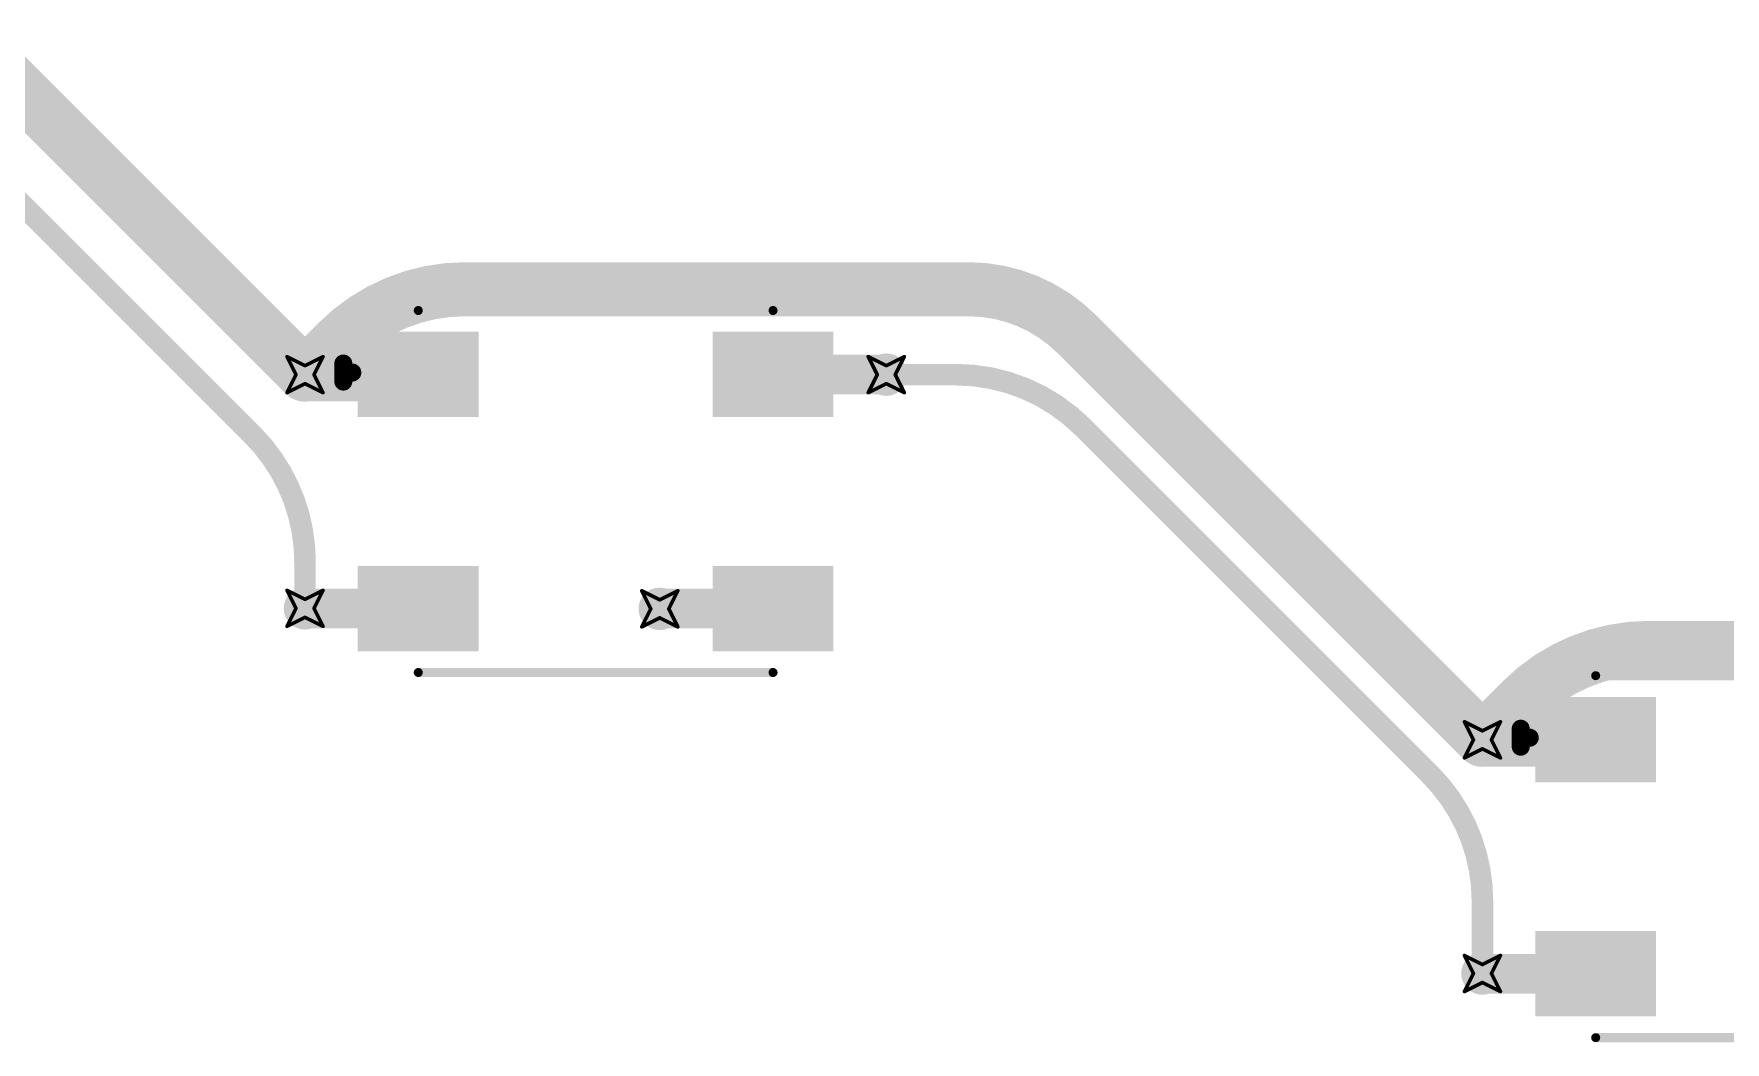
# Model space of a CAD drawing. Header units: inches. Extents: x -11 to 1110, y -7 to 455.
# Drawn here: x 129.25 to 153.08, y 299.12 to 313.33 of the extents above; entities that cross this region are included whole.
import ezdxf

# ---------------------------------------------------------------- set-up
doc = ezdxf.new("R2010")
doc.units = ezdxf.units.IN
for name, color, linetype in [('Bottom Layer', 5, 'Continuous'), ('Drill Drawing', 1, 'Continuous'), ('Top Layer', 1, 'Continuous'), ('Top Overlay', 2, 'Continuous'), ('Top Paste', 8, 'Continuous'), ('Top Solder', 216, 'Continuous'), ('Via Holes', 16, 'Continuous')]:
    doc.layers.add(name, color=color, linetype=linetype)

# ---------------------------------------------------------------- blocks, each defined once
blk = doc.blocks.new('WS2812B_B_W_99')
at = {"layer": 'Top Layer'}
for points in [[(-3.24999985, 2.15000078), (-1.75000031, 2.15000078), (-1.75000031, 1.15000278), (-3.24999985, 1.15000278)], [(3.24999985, 1.15000278), (1.75000031, 1.15000278), (1.75000031, 2.15000078), (3.24999985, 2.15000078)], [(-3.24999985, -1.15000024), (-1.75000031, -1.15000024), (-1.75000031, -2.14999824), (-3.24999985, -2.14999824)], [(1.75000031, -1.15000024), (3.24999985, -1.15000024), (3.24999985, -2.14999824), (1.75000031, -2.14999824)]]:
    blk.add_hatch(color=1, dxfattribs=at).paths.add_polyline_path(points)
at = {"layer": 'Top Paste'}
for points in [[(-3.24999985, 2.15000078), (-1.75000031, 2.15000078), (-1.75000031, 1.15000278), (-3.24999985, 1.15000278)], [(3.24999985, 1.15000278), (1.75000031, 1.15000278), (1.75000031, 2.15000078), (3.24999985, 2.15000078)], [(-3.24999985, -1.15000024), (-1.75000031, -1.15000024), (-1.75000031, -2.14999824), (-3.24999985, -2.14999824)], [(1.75000031, -1.15000024), (3.24999985, -1.15000024), (3.24999985, -2.14999824), (1.75000031, -2.14999824)]]:
    blk.add_hatch(color=8, dxfattribs=at).paths.add_polyline_path(points)
at = {"layer": 'Top Solder'}
for points in [[(-3.35159985, 2.25160078), (-1.64840031, 2.25160078), (-1.64840031, 1.04840278), (-3.35159985, 1.04840278)], [(3.35159985, 1.04840278), (1.64840031, 1.04840278), (1.64840031, 2.25160078), (3.35159985, 2.25160078)], [(-3.35159985, -1.04840024), (-1.64840031, -1.04840024), (-1.64840031, -2.25159824), (-3.35159985, -2.25159824)], [(1.64840031, -1.04840024), (3.35159985, -1.04840024), (3.35159985, -2.25159824), (1.64840031, -2.25159824)]]:
    blk.add_hatch(color=216, dxfattribs=at).paths.add_polyline_path(points)
at = {"layer": 'Top Overlay'}
for points in [[(-2.50000008, 2.55080008, 0.127, 0.127, 0), (2.50000008, 2.55080008, 0.127, 0.127, 0)], [(-3.556, 1.8034, 0.254, 0.254, 0), (-3.429, 1.6764, 0.254, 0.254, 0)], [(-3.556, 1.5494, 0.254, 0.254, 0), (-3.556, 1.8034, 0.254, 0.254, 0)], [(-3.556, 1.5494, 0.254, 0.254, 0), (-3.429, 1.6764, 0.254, 0.254, 0)], [(-2.50000008, -2.55079754, 0.127, 0.127, 0), (2.50000008, -2.55079754, 0.127, 0.127, 0)]]:
    blk.add_lwpolyline(points, format="xyseb", dxfattribs=at)
for points in [[(-2.53175008, 2.55080008, 0.0635, 0.0635, 1), (-2.46825008, 2.55080008, 0.0635, 0.0635, 1)], [(2.46825008, 2.55080008, 0.0635, 0.0635, 1), (2.53175008, 2.55080008, 0.0635, 0.0635, 1)], [(-3.619499999999999, 1.8034, 0.127, 0.127, 1), (-3.4925, 1.8034, 0.127, 0.127, 1)], [(-3.619499999999999, 1.8034, 0.127, 0.127, 1), (-3.4925, 1.8034, 0.127, 0.127, 1)], [(-3.619499999999999, 1.5494, 0.127, 0.127, 1), (-3.4925, 1.5494, 0.127, 0.127, 1)], [(-3.619499999999999, 1.5494, 0.127, 0.127, 1), (-3.4925, 1.5494, 0.127, 0.127, 1)], [(-3.4925, 1.6764, 0.127, 0.127, 1), (-3.3655, 1.6764, 0.127, 0.127, 1)], [(-3.4925, 1.6764, 0.127, 0.127, 1), (-3.3655, 1.6764, 0.127, 0.127, 1)], [(-2.53175008, -2.55079754, 0.0635, 0.0635, 1), (-2.46825008, -2.55079754, 0.0635, 0.0635, 1)], [(2.46825008, -2.55079754, 0.0635, 0.0635, 1), (2.53175008, -2.55079754, 0.0635, 0.0635, 1)]]:
    blk.add_lwpolyline(points, format="xyseb", close=True, dxfattribs=at)
blk = doc.blocks.new('WS2812B_B_W_107')
at = {"layer": 'Top Layer'}
for points in [[(-3.24999985, 2.15000078), (-1.75000031, 2.15000078), (-1.75000031, 1.15000278), (-3.24999985, 1.15000278)], [(3.24999985, 1.15000278), (1.75000031, 1.15000278), (1.75000031, 2.15000078), (3.24999985, 2.15000078)], [(-3.24999985, -1.15000024), (-1.75000031, -1.15000024), (-1.75000031, -2.14999824), (-3.24999985, -2.14999824)], [(1.75000031, -1.15000024), (3.24999985, -1.15000024), (3.24999985, -2.14999824), (1.75000031, -2.14999824)]]:
    blk.add_hatch(color=1, dxfattribs=at).paths.add_polyline_path(points)
at = {"layer": 'Top Paste'}
for points in [[(-3.24999985, 2.15000078), (-1.75000031, 2.15000078), (-1.75000031, 1.15000278), (-3.24999985, 1.15000278)], [(3.24999985, 1.15000278), (1.75000031, 1.15000278), (1.75000031, 2.15000078), (3.24999985, 2.15000078)], [(-3.24999985, -1.15000024), (-1.75000031, -1.15000024), (-1.75000031, -2.14999824), (-3.24999985, -2.14999824)], [(1.75000031, -1.15000024), (3.24999985, -1.15000024), (3.24999985, -2.14999824), (1.75000031, -2.14999824)]]:
    blk.add_hatch(color=8, dxfattribs=at).paths.add_polyline_path(points)
at = {"layer": 'Top Solder'}
for points in [[(-3.35159985, 2.25160078), (-1.64840031, 2.25160078), (-1.64840031, 1.04840278), (-3.35159985, 1.04840278)], [(3.35159985, 1.04840278), (1.64840031, 1.04840278), (1.64840031, 2.25160078), (3.35159985, 2.25160078)], [(-3.35159985, -1.04840024), (-1.64840031, -1.04840024), (-1.64840031, -2.25159824), (-3.35159985, -2.25159824)], [(1.64840031, -1.04840024), (3.35159985, -1.04840024), (3.35159985, -2.25159824), (1.64840031, -2.25159824)]]:
    blk.add_hatch(color=216, dxfattribs=at).paths.add_polyline_path(points)
at = {"layer": 'Top Overlay'}
for points in [[(-2.50000008, 2.55080008, 0.127, 0.127, 0), (2.50000008, 2.55080008, 0.127, 0.127, 0)], [(-3.556, 1.8034, 0.254, 0.254, 0), (-3.429, 1.6764, 0.254, 0.254, 0)], [(-3.556, 1.5494, 0.254, 0.254, 0), (-3.556, 1.8034, 0.254, 0.254, 0)], [(-3.556, 1.5494, 0.254, 0.254, 0), (-3.429, 1.6764, 0.254, 0.254, 0)], [(-2.50000008, -2.55079754, 0.127, 0.127, 0), (2.50000008, -2.55079754, 0.127, 0.127, 0)]]:
    blk.add_lwpolyline(points, format="xyseb", dxfattribs=at)
for points in [[(-2.53175008, 2.55080008, 0.0635, 0.0635, 1), (-2.46825008, 2.55080008, 0.0635, 0.0635, 1)], [(2.46825008, 2.55080008, 0.0635, 0.0635, 1), (2.53175008, 2.55080008, 0.0635, 0.0635, 1)], [(-3.619499999999999, 1.8034, 0.127, 0.127, 1), (-3.4925, 1.8034, 0.127, 0.127, 1)], [(-3.619499999999999, 1.8034, 0.127, 0.127, 1), (-3.4925, 1.8034, 0.127, 0.127, 1)], [(-3.619499999999999, 1.5494, 0.127, 0.127, 1), (-3.4925, 1.5494, 0.127, 0.127, 1)], [(-3.619499999999999, 1.5494, 0.127, 0.127, 1), (-3.4925, 1.5494, 0.127, 0.127, 1)], [(-3.4925, 1.6764, 0.127, 0.127, 1), (-3.3655, 1.6764, 0.127, 0.127, 1)], [(-3.4925, 1.6764, 0.127, 0.127, 1), (-3.3655, 1.6764, 0.127, 0.127, 1)], [(-2.53175008, -2.55079754, 0.0635, 0.0635, 1), (-2.46825008, -2.55079754, 0.0635, 0.0635, 1)], [(2.46825008, -2.55079754, 0.0635, 0.0635, 1), (2.53175008, -2.55079754, 0.0635, 0.0635, 1)]]:
    blk.add_lwpolyline(points, format="xyseb", close=True, dxfattribs=at)

msp = doc.modelspace()

# ---------------------------------------------------------------- hatches: boundary and pattern name
at = {"layer": 'Bottom Layer'}
h = msp.add_hatch(color=5, dxfattribs=at)
edge = h.paths.add_edge_path()
edge.add_arc((133.06999802, 308.52365016), 0.2999994, 0, 360)
h = msp.add_hatch(color=5, dxfattribs=at)
edge = h.paths.add_edge_path()
edge.add_arc((141.26125926, 308.52365016), 0.2999994, 0, 360)
h = msp.add_hatch(color=5, dxfattribs=at)
edge = h.paths.add_edge_path()
edge.add_arc((133.06999802, 305.23043094), 0.2999994, 0, 360)
h = msp.add_hatch(color=5, dxfattribs=at)
edge = h.paths.add_edge_path()
edge.add_arc((138.06999818, 305.22364914), 0.2999994, 0, 360)
h = msp.add_hatch(color=5, dxfattribs=at)
edge = h.paths.add_edge_path()
edge.add_arc((149.6635183, 303.37738156), 0.2999994, 0, 360)
h = msp.add_hatch(color=5, dxfattribs=at)
edge = h.paths.add_edge_path()
edge.add_arc((149.6635183, 300.08416234), 0.2999994, 0, 360)
at = {"layer": 'Top Layer'}
h = msp.add_hatch(color=1, dxfattribs=at)
edge = h.paths.add_edge_path()
edge.add_arc((133.06999802, 308.52365016), 0.2999994, 0, 360)
h = msp.add_hatch(color=1, dxfattribs=at)
edge = h.paths.add_edge_path()
edge.add_arc((141.26125926, 308.52365016), 0.2999994, 0, 360)
h = msp.add_hatch(color=1, dxfattribs=at)
edge = h.paths.add_edge_path()
edge.add_arc((133.06999802, 305.23043094), 0.2999994, 0, 360)
h = msp.add_hatch(color=1, dxfattribs=at)
edge = h.paths.add_edge_path()
edge.add_arc((138.06999818, 305.22364914), 0.2999994, 0, 360)
h = msp.add_hatch(color=1, dxfattribs=at)
edge = h.paths.add_edge_path()
edge.add_arc((149.6635183, 303.37738156), 0.2999994, 0, 360)
h = msp.add_hatch(color=1, dxfattribs=at)
edge = h.paths.add_edge_path()
edge.add_arc((149.6635183, 300.08416234), 0.2999994, 0, 360)
at = {"layer": 'Via Holes'}
h = msp.add_hatch(color=7, dxfattribs=at)
edge = h.paths.add_edge_path()
edge.add_arc((133.06999802, 308.52365016), 0.1499997, 0, 360)
h = msp.add_hatch(color=7, dxfattribs=at)
edge = h.paths.add_edge_path()
edge.add_arc((141.26125926, 308.52365016), 0.1499997, 0, 360)
h = msp.add_hatch(color=7, dxfattribs=at)
edge = h.paths.add_edge_path()
edge.add_arc((133.06999802, 305.23043094), 0.1499997, 0, 360)
h = msp.add_hatch(color=7, dxfattribs=at)
edge = h.paths.add_edge_path()
edge.add_arc((138.06999818, 305.22364914), 0.1499997, 0, 360)
h = msp.add_hatch(color=7, dxfattribs=at)
edge = h.paths.add_edge_path()
edge.add_arc((149.6635183, 303.37738156), 0.1499997, 0, 360)
h = msp.add_hatch(color=7, dxfattribs=at)
edge = h.paths.add_edge_path()
edge.add_arc((149.6635183, 300.08416234), 0.1499997, 0, 360)

# ---------------------------------------------------------------- linework, layer by layer
at = {"layer": 'Bottom Layer'}
for points in [[(128.6475964, 312.9460517799999, 0.7619999999999999, 0.7619999999999999, 0), (133.06999802, 308.52365016, 0.7619999999999999, 0.7619999999999999, 0)], [(128.1832082, 311.8209918, 0.3048, 0.3048, 0), (132.3260498, 307.6781502, 0.3048, 0.3048, 0)], [(133.52999964, 308.98365178, 0.7619999999999999, 0.7619999999999999, -0.198912367379658), (135.32605142, 309.7276, 0.7619999999999999, 0.7619999999999999, 0)], [(135.32605142, 309.7276, 0.7619999999999999, 0.7619999999999999, 0), (142.4178, 309.7276, 0.7619999999999999, 0.7619999999999999, 0)], [(142.4178, 309.7276, 0.7619999999999999, 0.7619999999999999, -0.198912367379658), (143.94651424, 309.09438562, 0.7619999999999999, 0.7619999999999999, 0)], [(143.94651424, 309.09438562, 0.7619999999999999, 0.7619999999999999, 0), (149.6635183, 303.37738156, 0.7619999999999999, 0.7619999999999999, 0)], [(133.06999802, 308.52365016, 0.7619999999999999, 0.7619999999999999, 0), (133.52999964, 308.98365178, 0.7619999999999999, 0.7619999999999999, 0)], [(141.26125926, 308.52365016, 0.3048, 0.3048, 0), (142.23944628, 308.52365016, 0.3048, 0.3048, 0)], [(142.23944628, 308.52365016, 0.3048, 0.3048, -0.198912367379658), (144.03549806, 307.77970194, 0.3048, 0.3048, 0)], [(132.3260498, 307.6781502, 0.3048, 0.3048, -0.198912367379658), (133.06999802, 305.88209842, 0.3048, 0.3048, 0)], [(144.03549806, 307.77970194, 0.3048, 0.3048, 0), (148.91957008, 302.89562992, 0.3048, 0.3048, 0)], [(133.06999802, 305.23043094, 0.3048, 0.3048, 0), (133.06999802, 305.88209842, 0.3048, 0.3048, 0)], [(150.21518852, 303.92905178, 0.7619999999999999, 0.7619999999999999, -0.198912367379658), (152.0112403, 304.6729999999999, 0.7619999999999999, 0.7619999999999999, 0)], [(152.0112403, 304.6729999999999, 0.7619999999999999, 0.7619999999999999, 0), (163.46369644, 304.6729999999999, 0.7619999999999999, 0.7619999999999999, 0)], [(149.6635183, 303.37738156, 0.7619999999999999, 0.7619999999999999, 0), (150.21518852, 303.92905178, 0.7619999999999999, 0.7619999999999999, 0)], [(148.91957008, 302.89562992, 0.3048, 0.3048, -0.198912367379658), (149.6635183, 301.09957814, 0.3048, 0.3048, 0)], [(149.6635183, 300.08416234, 0.3048, 0.3048, 0), (149.6635183, 301.09957814, 0.3048, 0.3048, 0)]]:
    msp.add_lwpolyline(points, format="xyseb", dxfattribs=at)
for points in [[(135.13555142, 309.7276, 0.3809999999999999, 0.3809999999999999, 1), (135.51655142, 309.7276, 0.3809999999999999, 0.3809999999999999, 1)], [(135.13555142, 309.7276, 0.3809999999999999, 0.3809999999999999, 1), (135.51655142, 309.7276, 0.3809999999999999, 0.3809999999999999, 1)], [(142.2273, 309.7276, 0.3809999999999999, 0.3809999999999999, 1), (142.6083, 309.7276, 0.3809999999999999, 0.3809999999999999, 1)], [(142.2273, 309.7276, 0.3809999999999999, 0.3809999999999999, 1), (142.6083, 309.7276, 0.3809999999999999, 0.3809999999999999, 1)], [(143.75601424, 309.09438562, 0.3809999999999999, 0.3809999999999999, 1), (144.13701424, 309.09438562, 0.3809999999999999, 0.3809999999999999, 1)], [(143.75601424, 309.09438562, 0.3809999999999999, 0.3809999999999999, 1), (144.13701424, 309.09438562, 0.3809999999999999, 0.3809999999999999, 1)], [(133.33949964, 308.98365178, 0.3809999999999999, 0.3809999999999999, 1), (133.72049964, 308.98365178, 0.3809999999999999, 0.3809999999999999, 1)], [(133.33949964, 308.98365178, 0.3809999999999999, 0.3809999999999999, 1), (133.72049964, 308.98365178, 0.3809999999999999, 0.3809999999999999, 1)], [(132.87949802, 308.52365016, 0.3809999999999999, 0.3809999999999999, 1), (133.26049802, 308.52365016, 0.3809999999999999, 0.3809999999999999, 1)], [(132.87949802, 308.52365016, 0.3809999999999999, 0.3809999999999999, 1), (133.26049802, 308.52365016, 0.3809999999999999, 0.3809999999999999, 1)], [(141.18505926, 308.52365016, 0.1524, 0.1524, 1), (141.33745926, 308.52365016, 0.1524, 0.1524, 1)], [(142.16324628, 308.52365016, 0.1524, 0.1524, 1), (142.31564628, 308.52365016, 0.1524, 0.1524, 1)], [(142.16324628, 308.52365016, 0.1524, 0.1524, 1), (142.31564628, 308.52365016, 0.1524, 0.1524, 1)], [(132.2498498, 307.6781502, 0.1524, 0.1524, 1), (132.4022498, 307.6781502, 0.1524, 0.1524, 1)], [(132.2498498, 307.6781502, 0.1524, 0.1524, 1), (132.4022498, 307.6781502, 0.1524, 0.1524, 1)], [(143.95929806, 307.77970194, 0.1524, 0.1524, 1), (144.11169806, 307.77970194, 0.1524, 0.1524, 1)], [(143.95929806, 307.77970194, 0.1524, 0.1524, 1), (144.11169806, 307.77970194, 0.1524, 0.1524, 1)], [(132.99379802, 305.88209842, 0.1524, 0.1524, 1), (133.14619802, 305.88209842, 0.1524, 0.1524, 1)], [(132.99379802, 305.88209842, 0.1524, 0.1524, 1), (133.14619802, 305.88209842, 0.1524, 0.1524, 1)], [(132.99379802, 305.23043094, 0.1524, 0.1524, 1), (133.14619802, 305.23043094, 0.1524, 0.1524, 1)], [(151.8207403, 304.6729999999999, 0.3809999999999999, 0.3809999999999999, 1), (152.2017403, 304.6729999999999, 0.3809999999999999, 0.3809999999999999, 1)], [(151.8207403, 304.6729999999999, 0.3809999999999999, 0.3809999999999999, 1), (152.2017403, 304.6729999999999, 0.3809999999999999, 0.3809999999999999, 1)], [(150.02468852, 303.92905178, 0.3809999999999999, 0.3809999999999999, 1), (150.40568852, 303.92905178, 0.3809999999999999, 0.3809999999999999, 1)], [(150.02468852, 303.92905178, 0.3809999999999999, 0.3809999999999999, 1), (150.40568852, 303.92905178, 0.3809999999999999, 0.3809999999999999, 1)], [(149.4730183, 303.37738156, 0.3809999999999999, 0.3809999999999999, 1), (149.8540183, 303.37738156, 0.3809999999999999, 0.3809999999999999, 1)], [(149.4730183, 303.37738156, 0.3809999999999999, 0.3809999999999999, 1), (149.8540183, 303.37738156, 0.3809999999999999, 0.3809999999999999, 1)], [(148.84337008, 302.89562992, 0.1524, 0.1524, 1), (148.99577008, 302.89562992, 0.1524, 0.1524, 1)], [(148.84337008, 302.89562992, 0.1524, 0.1524, 1), (148.99577008, 302.89562992, 0.1524, 0.1524, 1)], [(149.5873183, 301.09957814, 0.1524, 0.1524, 1), (149.7397183, 301.09957814, 0.1524, 0.1524, 1)], [(149.5873183, 301.09957814, 0.1524, 0.1524, 1), (149.7397183, 301.09957814, 0.1524, 0.1524, 1)], [(149.5873183, 300.08416234, 0.1524, 0.1524, 1), (149.7397183, 300.08416234, 0.1524, 0.1524, 1)]]:
    msp.add_lwpolyline(points, format="xyseb", close=True, dxfattribs=at)
at = {"layer": 'Drill Drawing'}
for points in [[(132.81599802, 308.77765016, 0.0508, 0.0508, 0), (133.06999802, 308.65065016, 0.0508, 0.0508, 0)], [(132.81599802, 308.77765016, 0.0508, 0.0508, 0), (132.94299802, 308.52365016, 0.0508, 0.0508, 0)], [(133.06999802, 308.65065016, 0.0508, 0.0508, 0), (133.32399802, 308.77765016, 0.0508, 0.0508, 0)], [(133.19699802, 308.52365016, 0.0508, 0.0508, 0), (133.32399802, 308.77765016, 0.0508, 0.0508, 0)], [(141.00725926, 308.77765016, 0.0508, 0.0508, 0), (141.26125926, 308.65065016, 0.0508, 0.0508, 0)], [(141.00725926, 308.77765016, 0.0508, 0.0508, 0), (141.13425926, 308.52365016, 0.0508, 0.0508, 0)], [(141.26125926, 308.65065016, 0.0508, 0.0508, 0), (141.51525926, 308.77765016, 0.0508, 0.0508, 0)], [(141.38825926, 308.52365016, 0.0508, 0.0508, 0), (141.51525926, 308.77765016, 0.0508, 0.0508, 0)], [(132.81599802, 308.26965016, 0.0508, 0.0508, 0), (132.94299802, 308.52365016, 0.0508, 0.0508, 0)], [(133.19699802, 308.52365016, 0.0508, 0.0508, 0), (133.32399802, 308.26965016, 0.0508, 0.0508, 0)], [(141.00725926, 308.26965016, 0.0508, 0.0508, 0), (141.13425926, 308.52365016, 0.0508, 0.0508, 0)], [(141.38825926, 308.52365016, 0.0508, 0.0508, 0), (141.51525926, 308.26965016, 0.0508, 0.0508, 0)], [(132.81599802, 308.26965016, 0.0508, 0.0508, 0), (133.06999802, 308.39665016, 0.0508, 0.0508, 0)], [(133.06999802, 308.39665016, 0.0508, 0.0508, 0), (133.32399802, 308.26965016, 0.0508, 0.0508, 0)], [(141.00725926, 308.26965016, 0.0508, 0.0508, 0), (141.26125926, 308.39665016, 0.0508, 0.0508, 0)], [(141.26125926, 308.39665016, 0.0508, 0.0508, 0), (141.51525926, 308.26965016, 0.0508, 0.0508, 0)], [(132.81599802, 305.48443094, 0.0508, 0.0508, 0), (133.06999802, 305.35743094, 0.0508, 0.0508, 0)], [(132.81599802, 305.48443094, 0.0508, 0.0508, 0), (132.94299802, 305.23043094, 0.0508, 0.0508, 0)], [(133.06999802, 305.35743094, 0.0508, 0.0508, 0), (133.32399802, 305.48443094, 0.0508, 0.0508, 0)], [(133.19699802, 305.23043094, 0.0508, 0.0508, 0), (133.32399802, 305.48443094, 0.0508, 0.0508, 0)], [(137.81599818, 305.47764914, 0.0508, 0.0508, 0), (138.06999818, 305.35064914, 0.0508, 0.0508, 0)], [(137.81599818, 305.47764914, 0.0508, 0.0508, 0), (137.94299818, 305.22364914, 0.0508, 0.0508, 0)], [(138.06999818, 305.35064914, 0.0508, 0.0508, 0), (138.32399818, 305.47764914, 0.0508, 0.0508, 0)], [(138.19699818, 305.22364914, 0.0508, 0.0508, 0), (138.32399818, 305.47764914, 0.0508, 0.0508, 0)], [(132.81599802, 304.97643094, 0.0508, 0.0508, 0), (132.94299802, 305.23043094, 0.0508, 0.0508, 0)], [(132.81599802, 304.97643094, 0.0508, 0.0508, 0), (133.06999802, 305.10343094, 0.0508, 0.0508, 0)], [(133.06999802, 305.10343094, 0.0508, 0.0508, 0), (133.32399802, 304.97643094, 0.0508, 0.0508, 0)], [(133.19699802, 305.23043094, 0.0508, 0.0508, 0), (133.32399802, 304.97643094, 0.0508, 0.0508, 0)], [(137.81599818, 304.9696491399999, 0.0508, 0.0508, 0), (137.94299818, 305.22364914, 0.0508, 0.0508, 0)], [(137.81599818, 304.9696491399999, 0.0508, 0.0508, 0), (138.06999818, 305.09664914, 0.0508, 0.0508, 0)], [(138.06999818, 305.09664914, 0.0508, 0.0508, 0), (138.32399818, 304.9696491399999, 0.0508, 0.0508, 0)], [(138.19699818, 305.22364914, 0.0508, 0.0508, 0), (138.32399818, 304.9696491399999, 0.0508, 0.0508, 0)], [(149.4095183, 303.63138156, 0.0508, 0.0508, 0), (149.6635183, 303.50438156, 0.0508, 0.0508, 0)], [(149.4095183, 303.63138156, 0.0508, 0.0508, 0), (149.5365183, 303.37738156, 0.0508, 0.0508, 0)], [(149.6635183, 303.50438156, 0.0508, 0.0508, 0), (149.9175183, 303.63138156, 0.0508, 0.0508, 0)], [(149.7905183, 303.37738156, 0.0508, 0.0508, 0), (149.9175183, 303.63138156, 0.0508, 0.0508, 0)], [(149.4095183, 303.12338156, 0.0508, 0.0508, 0), (149.5365183, 303.37738156, 0.0508, 0.0508, 0)], [(149.4095183, 303.12338156, 0.0508, 0.0508, 0), (149.6635183, 303.25038156, 0.0508, 0.0508, 0)], [(149.6635183, 303.25038156, 0.0508, 0.0508, 0), (149.9175183, 303.12338156, 0.0508, 0.0508, 0)], [(149.7905183, 303.37738156, 0.0508, 0.0508, 0), (149.9175183, 303.12338156, 0.0508, 0.0508, 0)], [(149.4095183, 300.3381623399999, 0.0508, 0.0508, 0), (149.6635183, 300.21116234, 0.0508, 0.0508, 0)], [(149.4095183, 300.3381623399999, 0.0508, 0.0508, 0), (149.5365183, 300.08416234, 0.0508, 0.0508, 0)], [(149.6635183, 300.21116234, 0.0508, 0.0508, 0), (149.9175183, 300.3381623399999, 0.0508, 0.0508, 0)], [(149.7905183, 300.08416234, 0.0508, 0.0508, 0), (149.9175183, 300.3381623399999, 0.0508, 0.0508, 0)], [(149.4095183, 299.83016234, 0.0508, 0.0508, 0), (149.5365183, 300.08416234, 0.0508, 0.0508, 0)], [(149.7905183, 300.08416234, 0.0508, 0.0508, 0), (149.9175183, 299.83016234, 0.0508, 0.0508, 0)], [(149.4095183, 299.83016234, 0.0508, 0.0508, 0), (149.6635183, 299.95716234, 0.0508, 0.0508, 0)], [(149.6635183, 299.95716234, 0.0508, 0.0508, 0), (149.9175183, 299.83016234, 0.0508, 0.0508, 0)]]:
    msp.add_lwpolyline(points, format="xyseb", dxfattribs=at)
for points in [[(132.80329802, 308.77765016, 0.0254, 0.0254, 1), (132.82869802, 308.77765016, 0.0254, 0.0254, 1)], [(132.80329802, 308.77765016, 0.0254, 0.0254, 1), (132.82869802, 308.77765016, 0.0254, 0.0254, 1)], [(133.31129802, 308.77765016, 0.0254, 0.0254, 1), (133.33669802, 308.77765016, 0.0254, 0.0254, 1)], [(133.31129802, 308.77765016, 0.0254, 0.0254, 1), (133.33669802, 308.77765016, 0.0254, 0.0254, 1)], [(140.99455926, 308.77765016, 0.0254, 0.0254, 1), (141.01995926, 308.77765016, 0.0254, 0.0254, 1)], [(140.99455926, 308.77765016, 0.0254, 0.0254, 1), (141.01995926, 308.77765016, 0.0254, 0.0254, 1)], [(141.50255926, 308.77765016, 0.0254, 0.0254, 1), (141.52795926, 308.77765016, 0.0254, 0.0254, 1)], [(141.50255926, 308.77765016, 0.0254, 0.0254, 1), (141.52795926, 308.77765016, 0.0254, 0.0254, 1)], [(132.93029802, 308.52365016, 0.0254, 0.0254, 1), (132.95569802, 308.52365016, 0.0254, 0.0254, 1)], [(132.93029802, 308.52365016, 0.0254, 0.0254, 1), (132.95569802, 308.52365016, 0.0254, 0.0254, 1)], [(133.05729802, 308.65065016, 0.0254, 0.0254, 1), (133.08269802, 308.65065016, 0.0254, 0.0254, 1)], [(133.05729802, 308.65065016, 0.0254, 0.0254, 1), (133.08269802, 308.65065016, 0.0254, 0.0254, 1)], [(133.18429802, 308.52365016, 0.0254, 0.0254, 1), (133.20969802, 308.52365016, 0.0254, 0.0254, 1)], [(133.18429802, 308.52365016, 0.0254, 0.0254, 1), (133.20969802, 308.52365016, 0.0254, 0.0254, 1)], [(141.12155926, 308.52365016, 0.0254, 0.0254, 1), (141.14695926, 308.52365016, 0.0254, 0.0254, 1)], [(141.12155926, 308.52365016, 0.0254, 0.0254, 1), (141.14695926, 308.52365016, 0.0254, 0.0254, 1)], [(141.24855926, 308.65065016, 0.0254, 0.0254, 1), (141.27395926, 308.65065016, 0.0254, 0.0254, 1)], [(141.24855926, 308.65065016, 0.0254, 0.0254, 1), (141.27395926, 308.65065016, 0.0254, 0.0254, 1)], [(141.37555926, 308.52365016, 0.0254, 0.0254, 1), (141.40095926, 308.52365016, 0.0254, 0.0254, 1)], [(141.37555926, 308.52365016, 0.0254, 0.0254, 1), (141.40095926, 308.52365016, 0.0254, 0.0254, 1)], [(132.80329802, 308.26965016, 0.0254, 0.0254, 1), (132.82869802, 308.26965016, 0.0254, 0.0254, 1)], [(132.80329802, 308.26965016, 0.0254, 0.0254, 1), (132.82869802, 308.26965016, 0.0254, 0.0254, 1)], [(133.05729802, 308.39665016, 0.0254, 0.0254, 1), (133.08269802, 308.39665016, 0.0254, 0.0254, 1)], [(133.05729802, 308.39665016, 0.0254, 0.0254, 1), (133.08269802, 308.39665016, 0.0254, 0.0254, 1)], [(133.31129802, 308.26965016, 0.0254, 0.0254, 1), (133.33669802, 308.26965016, 0.0254, 0.0254, 1)], [(133.31129802, 308.26965016, 0.0254, 0.0254, 1), (133.33669802, 308.26965016, 0.0254, 0.0254, 1)], [(140.99455926, 308.26965016, 0.0254, 0.0254, 1), (141.01995926, 308.26965016, 0.0254, 0.0254, 1)], [(140.99455926, 308.26965016, 0.0254, 0.0254, 1), (141.01995926, 308.26965016, 0.0254, 0.0254, 1)], [(141.24855926, 308.39665016, 0.0254, 0.0254, 1), (141.27395926, 308.39665016, 0.0254, 0.0254, 1)], [(141.24855926, 308.39665016, 0.0254, 0.0254, 1), (141.27395926, 308.39665016, 0.0254, 0.0254, 1)], [(141.50255926, 308.26965016, 0.0254, 0.0254, 1), (141.52795926, 308.26965016, 0.0254, 0.0254, 1)], [(141.50255926, 308.26965016, 0.0254, 0.0254, 1), (141.52795926, 308.26965016, 0.0254, 0.0254, 1)], [(132.80329802, 305.48443094, 0.0254, 0.0254, 1), (132.82869802, 305.48443094, 0.0254, 0.0254, 1)], [(132.80329802, 305.48443094, 0.0254, 0.0254, 1), (132.82869802, 305.48443094, 0.0254, 0.0254, 1)], [(133.05729802, 305.35743094, 0.0254, 0.0254, 1), (133.08269802, 305.35743094, 0.0254, 0.0254, 1)], [(133.05729802, 305.35743094, 0.0254, 0.0254, 1), (133.08269802, 305.35743094, 0.0254, 0.0254, 1)], [(133.31129802, 305.48443094, 0.0254, 0.0254, 1), (133.33669802, 305.48443094, 0.0254, 0.0254, 1)], [(133.31129802, 305.48443094, 0.0254, 0.0254, 1), (133.33669802, 305.48443094, 0.0254, 0.0254, 1)], [(137.80329818, 305.47764914, 0.0254, 0.0254, 1), (137.82869818, 305.47764914, 0.0254, 0.0254, 1)], [(137.80329818, 305.47764914, 0.0254, 0.0254, 1), (137.82869818, 305.47764914, 0.0254, 0.0254, 1)], [(138.05729818, 305.35064914, 0.0254, 0.0254, 1), (138.08269818, 305.35064914, 0.0254, 0.0254, 1)], [(138.05729818, 305.35064914, 0.0254, 0.0254, 1), (138.08269818, 305.35064914, 0.0254, 0.0254, 1)], [(138.31129818, 305.47764914, 0.0254, 0.0254, 1), (138.33669818, 305.47764914, 0.0254, 0.0254, 1)], [(138.31129818, 305.47764914, 0.0254, 0.0254, 1), (138.33669818, 305.47764914, 0.0254, 0.0254, 1)], [(132.93029802, 305.23043094, 0.0254, 0.0254, 1), (132.95569802, 305.23043094, 0.0254, 0.0254, 1)], [(132.93029802, 305.23043094, 0.0254, 0.0254, 1), (132.95569802, 305.23043094, 0.0254, 0.0254, 1)], [(133.05729802, 305.10343094, 0.0254, 0.0254, 1), (133.08269802, 305.10343094, 0.0254, 0.0254, 1)], [(133.05729802, 305.10343094, 0.0254, 0.0254, 1), (133.08269802, 305.10343094, 0.0254, 0.0254, 1)], [(133.18429802, 305.23043094, 0.0254, 0.0254, 1), (133.20969802, 305.23043094, 0.0254, 0.0254, 1)], [(133.18429802, 305.23043094, 0.0254, 0.0254, 1), (133.20969802, 305.23043094, 0.0254, 0.0254, 1)], [(137.93029818, 305.22364914, 0.0254, 0.0254, 1), (137.95569818, 305.22364914, 0.0254, 0.0254, 1)], [(137.93029818, 305.22364914, 0.0254, 0.0254, 1), (137.95569818, 305.22364914, 0.0254, 0.0254, 1)], [(138.05729818, 305.09664914, 0.0254, 0.0254, 1), (138.08269818, 305.09664914, 0.0254, 0.0254, 1)], [(138.05729818, 305.09664914, 0.0254, 0.0254, 1), (138.08269818, 305.09664914, 0.0254, 0.0254, 1)], [(138.18429818, 305.22364914, 0.0254, 0.0254, 1), (138.20969818, 305.22364914, 0.0254, 0.0254, 1)], [(138.18429818, 305.22364914, 0.0254, 0.0254, 1), (138.20969818, 305.22364914, 0.0254, 0.0254, 1)], [(132.80329802, 304.97643094, 0.0254, 0.0254, 1), (132.82869802, 304.97643094, 0.0254, 0.0254, 1)], [(132.80329802, 304.97643094, 0.0254, 0.0254, 1), (132.82869802, 304.97643094, 0.0254, 0.0254, 1)], [(133.31129802, 304.97643094, 0.0254, 0.0254, 1), (133.33669802, 304.97643094, 0.0254, 0.0254, 1)], [(133.31129802, 304.97643094, 0.0254, 0.0254, 1), (133.33669802, 304.97643094, 0.0254, 0.0254, 1)], [(137.80329818, 304.9696491399999, 0.0254, 0.0254, 1), (137.82869818, 304.9696491399999, 0.0254, 0.0254, 1)], [(137.80329818, 304.9696491399999, 0.0254, 0.0254, 1), (137.82869818, 304.9696491399999, 0.0254, 0.0254, 1)], [(138.31129818, 304.9696491399999, 0.0254, 0.0254, 1), (138.33669818, 304.9696491399999, 0.0254, 0.0254, 1)], [(138.31129818, 304.9696491399999, 0.0254, 0.0254, 1), (138.33669818, 304.9696491399999, 0.0254, 0.0254, 1)], [(149.3968183, 303.63138156, 0.0254, 0.0254, 1), (149.4222183, 303.63138156, 0.0254, 0.0254, 1)], [(149.3968183, 303.63138156, 0.0254, 0.0254, 1), (149.4222183, 303.63138156, 0.0254, 0.0254, 1)], [(149.6508183, 303.50438156, 0.0254, 0.0254, 1), (149.6762183, 303.50438156, 0.0254, 0.0254, 1)], [(149.6508183, 303.50438156, 0.0254, 0.0254, 1), (149.6762183, 303.50438156, 0.0254, 0.0254, 1)], [(149.9048183, 303.63138156, 0.0254, 0.0254, 1), (149.9302183, 303.63138156, 0.0254, 0.0254, 1)], [(149.9048183, 303.63138156, 0.0254, 0.0254, 1), (149.9302183, 303.63138156, 0.0254, 0.0254, 1)], [(149.5238183, 303.37738156, 0.0254, 0.0254, 1), (149.5492183, 303.37738156, 0.0254, 0.0254, 1)], [(149.5238183, 303.37738156, 0.0254, 0.0254, 1), (149.5492183, 303.37738156, 0.0254, 0.0254, 1)], [(149.6508183, 303.25038156, 0.0254, 0.0254, 1), (149.6762183, 303.25038156, 0.0254, 0.0254, 1)], [(149.6508183, 303.25038156, 0.0254, 0.0254, 1), (149.6762183, 303.25038156, 0.0254, 0.0254, 1)], [(149.7778183, 303.37738156, 0.0254, 0.0254, 1), (149.8032183, 303.37738156, 0.0254, 0.0254, 1)], [(149.7778183, 303.37738156, 0.0254, 0.0254, 1), (149.8032183, 303.37738156, 0.0254, 0.0254, 1)], [(149.3968183, 303.12338156, 0.0254, 0.0254, 1), (149.4222183, 303.12338156, 0.0254, 0.0254, 1)], [(149.3968183, 303.12338156, 0.0254, 0.0254, 1), (149.4222183, 303.12338156, 0.0254, 0.0254, 1)], [(149.9048183, 303.12338156, 0.0254, 0.0254, 1), (149.9302183, 303.12338156, 0.0254, 0.0254, 1)], [(149.9048183, 303.12338156, 0.0254, 0.0254, 1), (149.9302183, 303.12338156, 0.0254, 0.0254, 1)], [(149.3968183, 300.3381623399999, 0.0254, 0.0254, 1), (149.4222183, 300.3381623399999, 0.0254, 0.0254, 1)], [(149.3968183, 300.3381623399999, 0.0254, 0.0254, 1), (149.4222183, 300.3381623399999, 0.0254, 0.0254, 1)], [(149.9048183, 300.3381623399999, 0.0254, 0.0254, 1), (149.9302183, 300.3381623399999, 0.0254, 0.0254, 1)], [(149.9048183, 300.3381623399999, 0.0254, 0.0254, 1), (149.9302183, 300.3381623399999, 0.0254, 0.0254, 1)], [(149.5238183, 300.08416234, 0.0254, 0.0254, 1), (149.5492183, 300.08416234, 0.0254, 0.0254, 1)], [(149.5238183, 300.08416234, 0.0254, 0.0254, 1), (149.5492183, 300.08416234, 0.0254, 0.0254, 1)], [(149.6508183, 300.21116234, 0.0254, 0.0254, 1), (149.6762183, 300.21116234, 0.0254, 0.0254, 1)], [(149.6508183, 300.21116234, 0.0254, 0.0254, 1), (149.6762183, 300.21116234, 0.0254, 0.0254, 1)], [(149.7778183, 300.08416234, 0.0254, 0.0254, 1), (149.8032183, 300.08416234, 0.0254, 0.0254, 1)], [(149.7778183, 300.08416234, 0.0254, 0.0254, 1), (149.8032183, 300.08416234, 0.0254, 0.0254, 1)], [(149.6508183, 299.95716234, 0.0254, 0.0254, 1), (149.6762183, 299.95716234, 0.0254, 0.0254, 1)], [(149.6508183, 299.95716234, 0.0254, 0.0254, 1), (149.6762183, 299.95716234, 0.0254, 0.0254, 1)], [(149.3968183, 299.83016234, 0.0254, 0.0254, 1), (149.4222183, 299.83016234, 0.0254, 0.0254, 1)], [(149.3968183, 299.83016234, 0.0254, 0.0254, 1), (149.4222183, 299.83016234, 0.0254, 0.0254, 1)], [(149.9048183, 299.83016234, 0.0254, 0.0254, 1), (149.9302183, 299.83016234, 0.0254, 0.0254, 1)], [(149.9048183, 299.83016234, 0.0254, 0.0254, 1), (149.9302183, 299.83016234, 0.0254, 0.0254, 1)]]:
    msp.add_lwpolyline(points, format="xyseb", close=True, dxfattribs=at)
at = {"layer": 'Top Layer'}
for points in [[(133.06999802, 308.52704106, 0.7619999999999999, 0.7619999999999999, 0), (134.66562856, 308.52704106, 0.7619999999999999, 0.7619999999999999, 0)], [(139.66562872, 308.52704106, 0.5588, 0.5588, 0), (141.26125926, 308.52704106, 0.5588, 0.5588, 0)], [(133.06999802, 305.22704004, 0.5588, 0.5588, 0), (134.66562856, 305.22704004, 0.5588, 0.5588, 0)], [(138.06999818, 305.22704004, 0.5588, 0.5588, 0), (139.66562872, 305.22704004, 0.5588, 0.5588, 0)], [(149.6635183, 303.38077246, 0.7619999999999999, 0.7619999999999999, 0), (151.25914884, 303.38077246, 0.7619999999999999, 0.7619999999999999, 0)], [(149.6635183, 300.08077144, 0.5588, 0.5588, 0), (151.25914884, 300.08077144, 0.5588, 0.5588, 0)]]:
    msp.add_lwpolyline(points, format="xyseb", dxfattribs=at)
for points in [[(132.87949802, 308.52704106, 0.3809999999999999, 0.3809999999999999, 1), (133.26049802, 308.52704106, 0.3809999999999999, 0.3809999999999999, 1)], [(134.47512856, 308.52704106, 0.3809999999999999, 0.3809999999999999, 1), (134.85612856, 308.52704106, 0.3809999999999999, 0.3809999999999999, 1)], [(139.52592872, 308.52704106, 0.2794, 0.2794, 1), (139.80532872, 308.52704106, 0.2794, 0.2794, 1)], [(141.12155926, 308.52704106, 0.2794, 0.2794, 1), (141.40095926, 308.52704106, 0.2794, 0.2794, 1)], [(132.93029802, 305.22704004, 0.2794, 0.2794, 1), (133.20969802, 305.22704004, 0.2794, 0.2794, 1)], [(134.52592856, 305.22704004, 0.2794, 0.2794, 1), (134.80532856, 305.22704004, 0.2794, 0.2794, 1)], [(137.93029818, 305.22704004, 0.2794, 0.2794, 1), (138.20969818, 305.22704004, 0.2794, 0.2794, 1)], [(139.52592872, 305.22704004, 0.2794, 0.2794, 1), (139.80532872, 305.22704004, 0.2794, 0.2794, 1)], [(149.4730183, 303.38077246, 0.3809999999999999, 0.3809999999999999, 1), (149.8540183, 303.38077246, 0.3809999999999999, 0.3809999999999999, 1)], [(151.06864884, 303.38077246, 0.3809999999999999, 0.3809999999999999, 1), (151.44964884, 303.38077246, 0.3809999999999999, 0.3809999999999999, 1)], [(149.5238183, 300.08077144, 0.2794, 0.2794, 1), (149.8032183, 300.08077144, 0.2794, 0.2794, 1)], [(151.11944884, 300.08077144, 0.2794, 0.2794, 1), (151.39884884, 300.08077144, 0.2794, 0.2794, 1)]]:
    msp.add_lwpolyline(points, format="xyseb", close=True, dxfattribs=at)

# ---------------------------------------------------------------- block references
for name, p in [('WS2812B_B_W_99', (137.16562864, 306.87703928)), ('WS2812B_B_W_107', (153.75914892, 301.73077068))]:
    msp.add_blockref(name, p)

doc.saveas('drawing.dxf')
